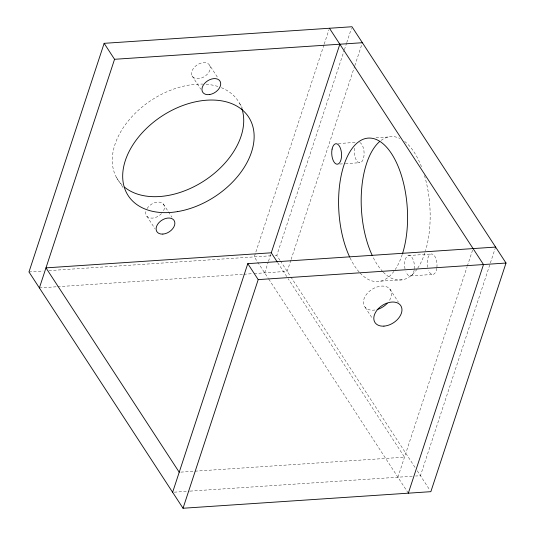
<?xml version="1.0" encoding="UTF-8"?>
<svg xmlns="http://www.w3.org/2000/svg" width="535" height="535" viewBox="0 0 535 535"><rect width="100%" height="100%" fill="white"/><g stroke="black" fill="none" stroke-linecap="round" stroke-linejoin="round"><path stroke-width="0.4" stroke-dasharray="2.67 2.01" d="M323.956 44.927L254.265 256.887L268.329 278.454M324.217 44.131L328.918 29.846M264.678 272.857L268.229 262.056M268.483 261.281L270.763 254.339M279.965 260.237L276.796 255.382L344.139 50.564M344.4 49.775L346.486 43.422M346.747 42.626L351.441 28.335M290.859 260.231L287.208 271.345L253.871 273.579M291.12 259.442L354.544 66.534M354.805 65.738L362.376 42.713M397.913 477.213L467.088 266.825M467.349 266.029L472.565 250.173M495.611 247.076L420.443 475.709L415.615 476.03M376.018 137.823L388.116 137.013M338.381 143.554L356.083 142.363M339.745 164.051L344.573 163.723M345.376 163.67L359.854 162.7M28.977 271.961L43.108 271.011M48.926 270.623L271.967 255.703M275.191 255.489L276.796 255.382M408.432 255.536L431.023 254.025M39.383 287.924L56.844 286.753M57.673 286.7L243.064 274.301M243.893 274.241L253.035 273.632M410.592 275.913L433.176 274.401M380.639 281.163L403.229 279.651M180.883 472.117L194.185 471.228M195.014 471.174L404.507 457.157L288.151 278.695M174.29 492.173L189.25 491.17M190.079 491.117L412.398 476.244M389.828 288.98L398.428 302.175M239.566 103.362L242.281 107.522M209.72 65.384A10.272 6.881 -33.1 0 1 199.354 78.558A10.272 6.881 -33.1 0 1 193.683 68.045A10.272 6.881 -33.1 0 1 209.72 65.384L218.32 78.571M365.117 307.277L372.36 318.385M192.118 75.943L200.719 89.131M280.42 260.933L290.398 276.247M290.859 276.949L415.428 468.011M417.253 470.807L429.946 490.287M277.658 262.598L287.696 277.993M268.784 279.15L408.325 493.183M163.315 204.002L171.909 217.19M146.837 216.2L154.983 228.692M116.429 177.399L123.672 188.507M374.948 310.006A15.408 10.325 -33.1 0 1 364.181 298.403A15.408 10.325 -33.1 0 1 384.157 286.171A15.408 10.325 -33.1 0 1 388.678 301.6M221.343 87.686A71.897 48.183 -33.1 0 1 241.526 107.689M122.114 184.976A71.897 48.183 -33.1 0 1 127.838 121.445A71.897 48.183 -33.1 0 1 202.912 84.089M206.122 84.256A71.897 48.183 -33.1 0 1 218.333 86.596M402.226 254.546A71.897 34.24 86.2 0 1 359.62 272.536M359.099 271.954A71.897 34.24 86.2 0 1 350.071 257.863M414.217 269.814A10.272 4.889 86.2 0 1 405.891 271.82M405.008 268.844A10.272 4.889 86.2 0 1 409.074 255.469A10.272 4.889 86.2 0 1 414.304 269.192M417.093 269.065A71.897 34.24 86.2 0 1 383.261 272.134M382.732 271.586A71.897 34.24 86.2 0 1 372.661 256.352M381 140.464A71.897 34.24 86.2 0 1 399.852 138.431M404.634 141.427A71.897 34.24 86.2 0 1 422.175 168.572M424.489 175.54A71.897 34.24 86.2 0 1 425.519 250.808M424.817 253.035A71.897 34.24 86.2 0 1 417.594 268.336M359.787 142.47A10.272 4.889 86.2 0 1 364.001 155.665A10.272 4.889 86.2 0 1 357.728 161.878A10.272 4.889 86.2 0 1 354.611 147.6M436.807 268.302A10.272 4.889 86.2 0 1 428.475 270.309M427.592 267.333A10.272 4.889 86.2 0 1 431.498 253.958A10.272 4.889 86.2 0 1 436.955 267.039M147.051 208.603A10.272 6.881 -33.1 0 1 159.958 202.197A10.272 6.881 -33.1 0 1 163.095 211.592M161.563 213.585A10.272 6.881 -33.1 0 1 150.195 218.006A10.272 6.881 -33.1 0 1 146.062 210.703"/><path stroke-width="0.8" d="M104.144 43.328L28.977 271.961L183.03 508.25L430.856 491.672L506.023 263.039L351.97 26.75L104.144 43.328L114.557 59.291L39.383 287.924M172.624 492.287L247.792 263.655L495.611 247.076M183.03 508.25L258.204 279.618L247.792 263.655M277.204 261.896L271.272 252.801L339.845 44.224M408.325 493.183L483.493 264.551L329.44 28.255M114.557 59.291L362.376 42.713M271.272 252.801L45.977 267.868L179.218 472.231M258.204 279.618L506.023 263.039M387.2 303.365A15.408 10.325 -33.1 0 1 377.148 309.518M241.793 108.451A71.897 48.183 -33.1 0 1 205.48 179.974A71.897 48.183 -33.1 0 1 124.481 187.123M349.716 257.121A71.897 34.24 86.2 0 1 346.252 158.975A71.897 34.24 86.2 0 1 393.011 156.046A71.897 34.24 86.2 0 1 402.467 253.811M372.306 255.61A71.897 34.24 86.2 0 1 379.663 141.541M383.929 326.129A15.408 10.325 -33.1 0 0 401.571 307.297A15.408 10.325 -33.1 0 0 378.158 308.862A15.408 10.325 -33.1 0 0 383.929 326.129M177.546 211.606A71.897 48.183 -33.1 0 0 249.979 119.325A71.897 48.183 -33.1 0 0 137.696 138.11A71.897 48.183 -33.1 0 0 177.546 211.606M332.081 149.111A10.272 4.889 86.2 0 0 337.331 164.212A10.272 4.889 86.2 0 0 340.534 148.563A10.272 4.889 86.2 0 0 332.081 149.111M162.847 234.089A10.272 6.881 -33.1 0 0 174.611 221.53A10.272 6.881 -33.1 0 0 159.002 222.573A10.272 6.881 -33.1 0 0 162.847 234.089M209.76 94.528A10.272 6.881 -33.1 0 0 220.132 81.353A10.272 6.881 -33.1 0 0 204.096 84.008A10.272 6.881 -33.1 0 0 209.76 94.528"/></g></svg>
